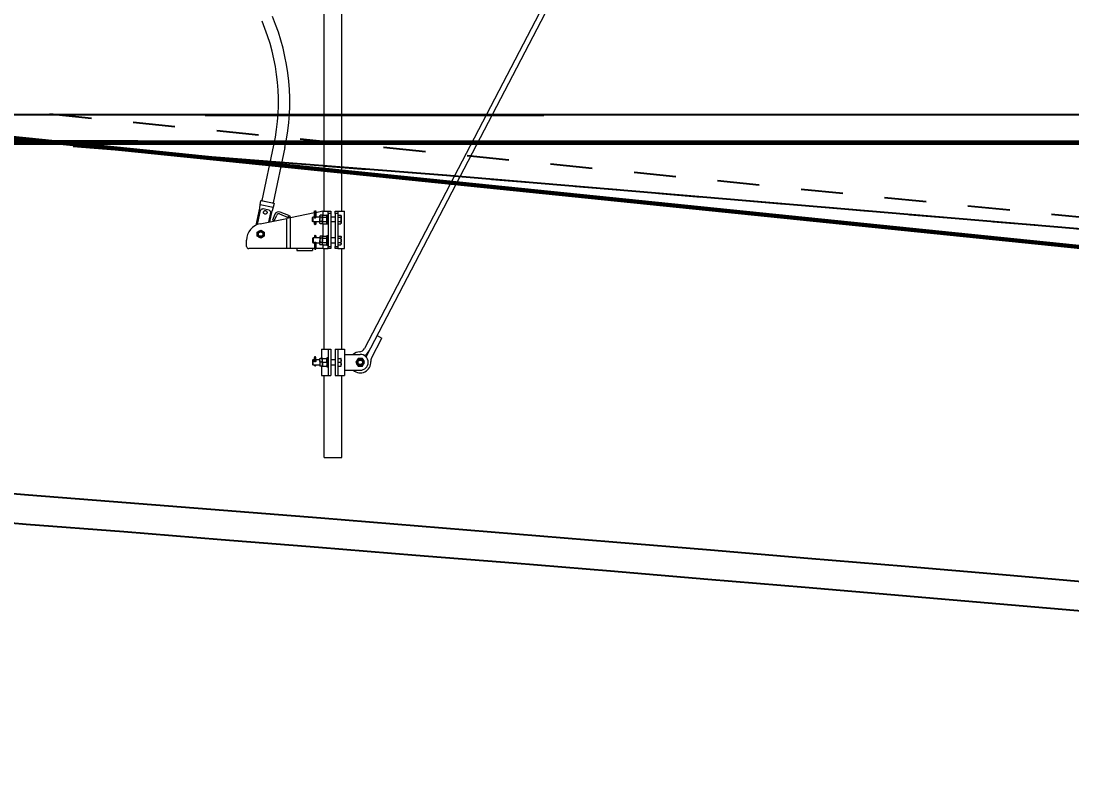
# Model space of a CAD drawing. Header units: millimetres. Extents: x -37020 to 35906, y -101 to 52234.
# Drawn here: x -52.856 to -50.351, y 323.901 to 325.681 of the extents above; entities that cross this region are included whole.
import ezdxf

# ---------------------------------------------------------------- set-up
doc = ezdxf.new("R2010")
doc.units = ezdxf.units.MM
doc.header["$PDMODE"] = 35
doc.header["$PDSIZE"] = 1
for name, pattern in [('CENTROX2', [101.6, 63.5, -12.7, 12.7, -12.7]), ('DASHED2', [0.375, 0.25, -0.125]), ('HIDDEN', [9.525, 6.35, -3.175]), ('TRAZO_Y_PUNTO2', [12.7, 6.35, -3.175, 0, -3.175])]:
    doc.linetypes.add(name, pattern=pattern)
for name, color, linetype in [('Catenaria', 2, 'Continuous'), ('Eje unifilar', 4, 'CENTROX2'), ('ME-RIELES', 240, 'TRAZO_Y_PUNTO2'), ('R10', 240, 'Continuous'), ('unifilar VIAS Ppales', 5, 'DASHED2')]:
    doc.layers.add(name, color=color, linetype=linetype)
doc.styles.add('Romans', font='romans.shx', dxfattribs={"width": 0.8})
doc.styles.get("Standard").update_dxf_attribs({"font": 'arial.ttf'})
doc.dimstyles.get("Standard").update_dxf_attribs({"dimtxt": 0.18, "dimasz": 0.18, "dimexe": 0.18, "dimexo": 0.0625, "dimgap": 0.09, "dimtad": 0, "dimtih": 1, "dimtoh": 1, "dimdec": 4, "dimzin": 0, "dimdsep": 46, "dimtxsty": 'Standard', "dimcen": 0.09, "dimadec": 0, "dimazin": 0, "dimtfac": 1, "dimtdec": 4, "dimtofl": 0, "dimtmove": 0, "dimatfit": 3, "dimfxl": 1, "dimtolj": 1, "dimtzin": 0, "dimarcsym": 0})

# ---------------------------------------------------------------- blocks, each defined once
blk = doc.blocks.new('ménsula móvil OUT G 3.2m')
at = {"color": 251, "linetype": 'Continuous', "lineweight": 15}
for p, q in [((3181.2, -17), (4060.3, -475.1)), ((4077.4, -469.7), (3195.4, -10.1)), ((4029.8, -444.9), (4035.7, -433.7)), ((4083.3, -458.4), (4035.7, -433.7)), ((4093.4, -474.8), (4084.4, -480)), ((4102.4, -480), (4093.4, -474.8)), ((4074.4, -522.7), (4074.4, -485.2)), ((4084.4, -480), (4084.4, -490.4)), ((4084.4, -490.4), (4093.4, -495.6)), ((4093.4, -495.6), (4102.4, -490.4)), ((4102.4, -490.4), (4102.4, -480)), ((4112.4, -522.7), (4112.4, -485.2)), ((3733.5, -536.2), (3733.5, -522.6)), ((3822.4, -522.6), (3733.5, -522.6)), ((3822.4, -536.2), (3822.4, -522.6)), ((4061.7, -545.2), (4061.7, -522.7)), ((4061.7, -522.7), (4125.2, -522.7)), ((4125.2, -545.2), (4125.2, -522.7)), ((3733.5, -528.9), (2687.1, -528.9)), ((3733.5, -538.7), (3733.5, -536.2)), ((3733.5, -538.7), (3738.5, -538.7)), ((3733.5, -545), (3733.5, -538.7)), ((3738.5, -545), (3733.5, -545)), ((3738.5, -538.7), (3817.4, -538.7)), ((3738.5, -538.7), (3738.5, -545)), ((3738.5, -545), (3817.4, -545)), ((3742.6, -531.5), (3744, -530.7)), ((3742.6, -538.7), (3742.6, -531.5)), ((3744, -530.7), (3745.2, -530.7)), ((3745.2, -530.7), (3753, -530.7)), ((3747, -555), (3747, -545)), ((3747.8, -538.7), (3747.8, -531.5)), ((3753, -530.7), (3760.7, -530.7)), ((3758.1, -538.7), (3758.1, -531.5)), ((3759, -545), (3759, -555)), ((3760.7, -530.7), (3762, -530.7)), ((3762, -530.7), (3763.3, -531.5)), ((3763.3, -538.7), (3763.3, -531.5)), ((3794, -530.7), (3792.6, -531.5)), ((3792.6, -538.7), (3792.6, -531.5)), ((3795.2, -530.7), (3794, -530.7)), ((3803, -530.7), (3795.2, -530.7)), ((3797, -545), (3797, -555)), ((3797.8, -538.7), (3797.8, -531.5)), ((3810.7, -530.7), (3803, -530.7)), ((3808.1, -538.7), (3808.1, -531.5)), ((3809, -555), (3809, -545)), ((3812, -530.7), (3810.7, -530.7)), ((3813.3, -531.5), (3812, -530.7)), ((3813.3, -538.7), (3813.3, -531.5)), ((3817.4, -538.7), (3822.4, -538.7)), ((3817.4, -545), (3817.4, -538.7)), ((3822.4, -545), (3817.4, -545)), ((4061.7, -528.9), (3822.4, -528.9)), ((3822.4, -538.7), (3822.4, -536.2)), ((3822.4, -538.7), (3822.4, -545)), ((4061.7, -538.8), (4125.2, -538.8)), ((4061.7, -545.2), (4125.2, -545.2)), ((4088.9, -530.9), (4084.4, -530.9)), ((4084.4, -538.8), (4084.4, -531.7)), ((4087.4, -545.2), (4087.4, -555.2)), ((4097.9, -530.9), (4088.9, -530.9)), ((4093.4, -538.8), (4093.4, -531.7)), ((4102.4, -530.9), (4097.9, -530.9)), ((4099.4, -555.2), (4099.4, -545.2)), ((4102.4, -538.8), (4102.4, -531.7)), ((4320.4, -528.9), (4125.2, -528.9)), ((4320.4, -571.1), (4320.4, -528.9)), ((3733.5, -571.1), (2665.8, -571.1)), ((3733.5, -555), (3738.5, -555)), ((3733.5, -561.4), (3733.5, -555)), ((3733.5, -563.8), (3733.5, -561.4)), ((3738.5, -561.4), (3733.5, -561.4)), ((3733.5, -574.1), (3733.5, -563.8)), ((3742.6, -573.6), (3733.5, -573.6)), ((3733.5, -574.1), (3736.9, -591.2)), ((3738.5, -555), (3817.4, -555)), ((3738.5, -555), (3738.5, -561.4)), ((3738.5, -561.4), (3817.4, -561.4)), ((3764, -561.4), (3741.9, -561.4)), ((3741.9, -564.5), (3741.9, -561.4)), ((3764, -564.5), (3741.9, -564.5)), ((3742.6, -565.3), (3744, -564.5)), ((3742.6, -574.5), (3742.6, -565.3)), ((3744, -575.3), (3742.6, -574.5)), ((3742.6, -576.1), (3744, -575.3)), ((3742.6, -576.1), (3742.6, -580.5)), ((3744, -575.3), (3745.2, -575.3)), ((3745.2, -575.3), (3753, -575.3)), ((3747.8, -574.5), (3747.8, -565.3)), ((3747.8, -576.1), (3747.8, -580.5)), ((3753, -575.3), (3760.7, -575.3)), ((3758.1, -574.5), (3758.1, -565.3)), ((3758.1, -576.1), (3758.1, -580.5)), ((3760.7, -575.3), (3762, -575.3)), ((3762, -564.5), (3763.3, -565.3)), ((3763.3, -574.5), (3762, -575.3)), ((3762, -575.3), (3763.3, -576.1)), ((3763.3, -574.5), (3763.3, -565.3)), ((3792.6, -573.6), (3763.3, -573.6)), ((3763.3, -576.1), (3763.3, -580.5)), ((3764, -561.4), (3764, -564.5)), ((3791.9, -561.4), (3791.9, -564.5)), ((3791.9, -561.4), (3814, -561.4)), ((3791.9, -564.5), (3814, -564.5)), ((3794, -564.5), (3792.6, -565.3)), ((3792.6, -574.5), (3792.6, -565.3)), ((3792.6, -574.5), (3794, -575.3)), ((3794, -575.3), (3792.6, -576.1)), ((3792.6, -576.1), (3792.6, -580.5)), ((3795.2, -575.3), (3794, -575.3)), ((3803, -575.3), (3795.2, -575.3)), ((3797.8, -574.5), (3797.8, -565.3)), ((3797.8, -576.1), (3797.8, -580.5)), ((3810.7, -575.3), (3803, -575.3)), ((3808.1, -574.5), (3808.1, -565.3)), ((3808.1, -576.1), (3808.1, -580.5)), ((3812, -575.3), (3810.7, -575.3)), ((3813.3, -565.3), (3812, -564.5)), ((3812, -575.3), (3813.3, -574.5)), ((3813.3, -576.1), (3812, -575.3)), ((3813.3, -574.5), (3813.3, -565.3)), ((3822.4, -573.6), (3813.3, -573.6)), ((3813.3, -576.1), (3813.3, -580.5)), ((3814, -564.5), (3814, -561.4)), ((3817.4, -555), (3822.4, -555)), ((3817.4, -561.4), (3817.4, -555)), ((3822.4, -561.4), (3817.4, -561.4)), ((3822.4, -555), (3822.4, -561.4)), ((3822.4, -563.8), (3822.4, -561.4)), ((3822.4, -573.6), (3822.4, -563.8)), ((4061.7, -571.1), (3822.4, -571.1)), ((3822.4, -573.6), (3822.4, -591.2)), ((4061.7, -577.6), (4061.7, -555.2)), ((4061.7, -555.2), (4125.2, -555.2)), ((4061.7, -561.5), (4125.2, -561.5)), ((4082.4, -561.5), (4082.4, -564.7)), ((4082.4, -564.7), (4104.5, -564.7)), ((4084.4, -574.7), (4084.4, -565.5)), ((4088.9, -575.5), (4084.4, -575.5)), ((4097.9, -575.5), (4088.9, -575.5)), ((4093.4, -574.7), (4093.4, -565.5)), ((4102.4, -575.5), (4097.9, -575.5)), ((4102.4, -574.7), (4102.4, -565.5)), ((4104.5, -564.7), (4104.5, -561.5)), ((4125.2, -577.6), (4125.2, -555.2)), ((4320.4, -571.1), (4125.2, -571.1)), ((3732.3, -593.8), (3732.3, -591.5)), ((3748.6, -591.2), (3732.6, -591.2)), ((3732.6, -591.2), (3748.6, -591.2)), ((3748.6, -594.1), (3732.6, -594.1)), ((3748.6, -594.1), (3732.6, -594.1)), ((3737.5, -594.1), (3748.8, -651.4)), ((3744, -581.3), (3742.6, -580.5)), ((3745.2, -581.3), (3744, -581.3)), ((3745.2, -581.3), (3753, -581.3)), ((3747, -591.2), (3747, -581.3)), ((3747, -597.7), (3747, -594.1)), ((3759, -597.7), (3747, -597.7)), ((3747.9, -598.7), (3747, -597.7)), ((3758, -598.7), (3747.9, -598.7)), ((3760.7, -581.3), (3753, -581.3)), ((3759, -597.7), (3758, -598.7)), ((3759, -581.3), (3759, -597.7)), ((3759.7, -591.2), (3759, -591.2)), ((3759, -591.2), (3759.7, -591.2)), ((3759.7, -594.1), (3759, -594.1)), ((3759.7, -594.1), (3759, -594.1)), ((3759.8, -591.3), (3759.7, -591.2)), ((3759.7, -591.2), (3759.7, -591.2)), ((3762.5, -591.2), (3759.7, -591.2)), ((3759.7, -591.2), (3762.5, -591.2)), ((3759.7, -594.1), (3759.8, -594)), ((3759.7, -594.1), (3759.7, -594.1)), ((3762.5, -594.1), (3759.7, -594.1)), ((3762.5, -594.1), (3759.7, -594.1)), ((3760, -591.5), (3759.8, -591.3)), ((3759.8, -594), (3760, -593.8)), ((3760.1, -591.7), (3760, -591.5)), ((3760, -593.8), (3760.1, -593.6)), ((3760.2, -591.9), (3760.1, -591.7)), ((3760.1, -593.6), (3760.2, -593.4)), ((3760.2, -592.2), (3760.2, -591.9)), ((3760.3, -592.5), (3760.2, -592.2)), ((3760.2, -593.1), (3760.3, -592.8)), ((3760.2, -593.4), (3760.2, -593.1)), ((3760.3, -592.8), (3760.3, -592.5)), ((3762, -581.3), (3760.7, -581.3)), ((3763.3, -580.5), (3762, -581.3)), ((3762.5, -591.2), (3762.5, -591.2)), ((3764.3, -591.2), (3762.5, -591.2)), ((3762.5, -591.2), (3764.2, -591.2)), ((3762.5, -594.1), (3762.5, -594.1)), ((3764.3, -594.1), (3762.5, -594.1)), ((3764.2, -594.1), (3762.5, -594.1)), ((3791.6, -591.2), (3793.4, -591.2)), ((3791.6, -594.1), (3793.4, -594.1)), ((3793.4, -591.2), (3791.7, -591.2)), ((3791.7, -594.1), (3793.4, -594.1)), ((3792.6, -580.5), (3794, -581.3)), ((3796.2, -591.2), (3793.4, -591.2)), ((3793.4, -591.2), (3796.2, -591.2)), ((3793.4, -591.2), (3793.4, -591.2)), ((3793.4, -594.1), (3796.2, -594.1)), ((3793.4, -594.1), (3796.2, -594.1)), ((3793.4, -594.1), (3793.4, -594.1)), ((3794, -581.3), (3795.2, -581.3)), ((3795.2, -581.3), (3803, -581.3)), ((3795.6, -592.5), (3795.7, -592.2)), ((3795.6, -592.8), (3795.6, -592.5)), ((3795.7, -593.1), (3795.6, -592.8)), ((3795.7, -591.9), (3795.8, -591.7)), ((3795.7, -592.2), (3795.7, -591.9)), ((3795.7, -593.4), (3795.7, -593.1)), ((3795.8, -593.6), (3795.7, -593.4)), ((3795.8, -591.7), (3795.9, -591.5)), ((3795.9, -593.8), (3795.8, -593.6)), ((3795.9, -591.5), (3796.1, -591.3)), ((3796.1, -594), (3795.9, -593.8)), ((3796.1, -591.3), (3796.2, -591.2)), ((3796.2, -594.1), (3796.1, -594)), ((3797, -591.2), (3796.2, -591.2)), ((3796.2, -591.2), (3797, -591.2)), ((3796.2, -591.2), (3796.2, -591.2)), ((3796.2, -594.1), (3797, -594.1)), ((3796.2, -594.1), (3797, -594.1)), ((3796.2, -594.1), (3796.2, -594.1)), ((3797, -581.3), (3797, -597.7)), ((3797, -597.7), (3809, -597.7)), ((3797, -597.7), (3797.9, -598.7)), ((3797.9, -598.7), (3808, -598.7)), ((3810.7, -581.3), (3803, -581.3)), ((3823.3, -591.2), (3807.3, -591.2)), ((3807.3, -591.2), (3823.3, -591.2)), ((3807.3, -594.1), (3823.3, -594.1)), ((3807.3, -594.1), (3823.3, -594.1)), ((3808, -598.7), (3809, -597.7)), ((3809, -591.2), (3809, -581.3)), ((3809, -597.7), (3809, -594.1)), ((3810.7, -581.3), (3812, -581.3)), ((3812, -581.3), (3813.3, -580.5)), ((3822.4, -594.1), (3822.4, -651.4)), ((3822.4, -598.6), (3827.2, -598.6)), ((3823.6, -593.8), (3823.6, -591.5)), ((3827.2, -636.6), (3827.2, -598.6)), ((4061.7, -577.6), (4084.4, -577.6)), ((4080.5, -594), (4080.5, -591.7)), ((4083.8, -591.4), (4081.4, -591.4)), ((4081.4, -594.2), (4083.8, -594.2)), ((4081.7, -591.6), (4081.7, -594)), ((4083.7, -591.6), (4081.7, -591.6)), ((4083.7, -594), (4081.7, -594)), ((4091.7, -591.4), (4083.8, -591.4)), ((4091.7, -591.4), (4083.8, -591.4)), ((4083.7, -591.6), (4083.7, -594)), ((4083.8, -594.2), (4091.7, -594.2)), ((4091.7, -594.2), (4083.8, -594.2)), ((4084, -594), (4084, -591.7)), ((4084.4, -576.3), (4084.4, -580.7)), ((4088.9, -581.5), (4084.4, -581.5)), ((4087.4, -581.5), (4087.4, -591.4)), ((4087.4, -594.2), (4087.4, -597.9)), ((4087.4, -597.9), (4099.4, -597.9)), ((4087.4, -597.9), (4088.4, -598.8)), ((4088.4, -598.8), (4098.5, -598.8)), ((4088.9, -581.5), (4097.9, -581.5)), ((4093.4, -576.3), (4093.4, -580.7)), ((4097.9, -581.5), (4102.4, -581.5)), ((4098.5, -598.8), (4099.4, -597.9)), ((4099.4, -597.9), (4099.4, -581.5)), ((4099.6, -591.4), (4099.4, -591.4)), ((4099.4, -591.4), (4099.6, -591.4)), ((4099.4, -594.2), (4099.6, -594.2)), ((4099.4, -594.2), (4099.6, -594.2)), ((4100.6, -591.4), (4099.6, -591.4)), ((4099.6, -591.4), (4099.6, -591.4)), ((4099.6, -591.4), (4100.6, -591.4)), ((4099.6, -594.2), (4100.6, -594.2)), ((4099.6, -594.2), (4099.6, -594.2)), ((4099.6, -594.2), (4100.6, -594.2)), ((4102.4, -576.3), (4102.4, -580.7)), ((4102.4, -577.6), (4125.2, -577.6)), ((3822.4, -651.4), (3748.8, -651.4)), ((3748.8, -651.4), (3750.5, -660)), ((3822.4, -636.6), (3827.2, -636.6)), ((3822.4, -651.4), (3822.4, -660)), ((3581.4, -664.7), (3713.5, -692.9)), ((3743.8, -655.2), (3735.3, -675.7)), ((3739.7, -677.6), (3748.2, -657)), ((3743.8, -655.2), (3745, -652.4)), ((3748.2, -657), (3743.8, -655.2)), ((3745, -652.4), (3749.4, -654.3)), ((3749.4, -654.3), (3748.2, -657)), ((3822.4, -660), (3750.5, -660)), ((3763.2, -723.8), (3750.5, -660)), ((3822.4, -660), (3822.4, -751)), ((3707.8, -719.3), (3575.8, -691.1)), ((3707.5, -720.7), (3713.8, -691.4)), ((3715, -690.6), (3708.3, -721.9)), ((3715, -690.6), (3723.8, -692.5)), ((3717.1, -723.8), (3723.8, -692.5)), ((3723.8, -692.5), (3732.4, -695.4)), ((3758.6, -701), (3732.4, -695.4)), ((3736.6, -699.3), (3759.3, -704.2)), ((3740.6, -688.5), (3754.6, -694.4)), ((3756.5, -690), (3742.4, -684.1)), ((3754.6, -694.4), (3756.5, -690)), ((3717.1, -723.8), (3708.3, -721.9)), ((3726.1, -724.7), (3717.1, -723.8)), ((3766.3, -733.3), (3726.1, -724.7)), ((3727.8, -716.9), (3727.6, -717.6)), ((3730.7, -703.2), (3727.8, -716.9)), ((3730.8, -702.5), (3730.7, -703.2)), ((3764.9, -729.9), (3731.6, -722.8)), ((3817.4, -756), (3802.4, -756))]:
    blk.add_line(p, q, dxfattribs=at)
for points in [[(3732.4, -695.4), (3732.4, -695.4)], [(3726.1, -724.7), (3726.1, -724.7)]]:
    blk.add_lwpolyline(points, dxfattribs=at)
blk.add_lwpolyline([(3783, -714), (3792.8, -714), (3797.7, -722.5), (3792.8, -731), (3783, -731), (3778.1, -722.5)], close=True, dxfattribs=at)
for centre, radius in [((4093.4, -485.2), 9), ((3787.9, -722.5), 8.5)]:
    blk.add_circle(centre, radius, dxfattribs=at)
at = {"color": 251, "linetype": 'HIDDEN'}
for centre in [(4093.4, -485.2), (3787.9, -722.5)]:
    blk.add_circle(centre, 6, dxfattribs=at)
at = {"color": 251, "linetype": 'Continuous', "lineweight": 15}
for centre, radius, start, end in [((4053.3, -488.4), 15, 4.554, 62.4766), ((4053.3, -488.4), 27.7, 29.3107, 62.4766), ((4093.4, -485.2), 19, 0, 180), ((4090.2, -445.1), 27.7, 242.4766, 249.8366), ((4090.2, -445.1), 15, 242.4766, 274.5933), ((4093.4, -485.2), 25.2, 318.9294, 94.5933), ((4093.4, -485.2), 25.2, 184.554, 221.0706), ((3767.3, -592.7), 5.02, 163.5357, 196.4643), ((3764.2, -591.5), 0.23, 79.0376, 90), ((3764.2, -593.8), 0.23, 270, 280.9624), ((3764, -592.7), 1.45, 280.9624, 79.0376), ((3791.9, -592.7), 1.45, 100.9624, 259.0376), ((3791.7, -591.5), 0.23, 90, 100.9624), ((3791.7, -593.8), 0.23, 259.0376, 270), ((3788.6, -592.7), 5.02, 343.5357, 16.4643), ((4097.8, -592.8), 2.33, 322.408, 37.592), ((4100.4, -592.8), 1.45, 280.9624, 79.0376), ((4100.6, -591.6), 0.23, 79.0376, 90), ((4100.6, -594), 0.23, 270, 280.9624), ((3472.7, -1174.2), 521, 77.9537, 112.9537), ((3744.3, -679.5), 9.76, 157.4159, 247.4159), ((3472.7, -1174.2), 494, 77.9537, 112.9537), ((3714.8, -691.6), 1, 77.9537, 167.9537), ((3744.3, -679.5), 5, 157.4159, 247.4159), ((3708.5, -720.9), 1, 167.9537, 257.9537), ((3802.4, -716), 40, 191.2108, 270), ((3817.4, -751), 5, 270, 0)]:
    blk.add_arc(centre, radius, start, end, dxfattribs=at)
at = {"color": 251, "lineweight": 15}
blk.add_arc((4073.1, -450.5), 21.4, 242.4766, 242.4979, dxfattribs=at)
at = {"color": 251, "linetype": 'Continuous', "lineweight": 15, "extrusion": (0, 0, -1)}
for centre, major_axis, ratio, start_param, end_param in [((3732.7, -592.7), (0, 1.45), 0.534873, -0.637368, -0.191329), ((3730.6, -592.7), (2.89, 0), 0.501149, -0.933429, 0.933429), ((3732.7, -592.7), (0, 1.45), 0.534873, 3.332922, 3.77896), ((3732.6, -591.5), (0, 0.23), 0.534873, -0.191329, 0), ((3732.6, -593.8), (0, 0.23), 0.534873, 3.141593, 3.332922)]:
    blk.add_ellipse(centre, major_axis=major_axis, ratio=ratio, start_param=start_param, end_param=end_param, dxfattribs=at)
at = {"color": 251, "linetype": 'Continuous', "lineweight": 15}
for centre, major_axis, ratio, start_param, end_param in [((3825.4, -592.7), (-2.89, 0), 0.501149, -0.933429, 0.933429), ((3823.2, -592.7), (0, 1.45), 0.534873, -0.637368, -0.191329), ((3823.3, -591.5), (0, 0.23), 0.534873, -0.191329, 0), ((3823.2, -592.7), (0, 1.45), 0.534873, 3.332922, 3.77896), ((3823.3, -593.8), (0, 0.23), 0.534873, 3.141593, 3.332922), ((4081.7, -592.8), (2.12, 0), 0.683289, 1.762125, 2.208164), ((4080.5, -592.8), (0, 1.45), 0.002646, 0.637368, 2.504225), ((4081.7, -592.8), (-2.12, 0), 0.683289, 0.933429, 1.379467), ((4081.4, -591.6), (-0.337, 0), 0.683289, 3.141593, 4.903718), ((4081.4, -594), (-0.337, 0), 0.683289, 1.379467, 3.141593), ((4083.7, -592.8), (0, 1.45), 0.268541, -0.637368, -0.191329), ((4083.8, -591.6), (0, 0.23), 0.268541, -0.191329, 1.570796), ((4083.7, -592.8), (0, 1.45), 0.268541, 3.332922, 3.77896), ((4083.8, -594), (0, 0.23), 0.268541, 1.570796, 3.332922), ((4082.5, -592.8), (2.51, 0), 0.578234, -0.933429, 0.933429)]:
    blk.add_ellipse(centre, major_axis=major_axis, ratio=ratio, start_param=start_param, end_param=end_param, dxfattribs=at)
for points, knots in [([(3745.2, -530.7), (3745.1, -530.7), (3744.8, -530.7), (3744.4, -530.8), (3743.8, -530.9), (3743.2, -531.2), (3742.8, -531.4), (3742.6, -531.5)], [0, 0, 0, 0, 0.070056, 0.300425, 0.53083, 0.765392, 1, 1, 1, 1]), ([(3747.8, -531.5), (3747.5, -531.4), (3747.1, -531.2), (3746.5, -530.9), (3745.8, -530.7), (3745.4, -530.7), (3745.2, -530.7)], [0, 0, 0, 0, 0.2477112, 0.4953655, 0.7477053, 1, 1, 1, 1]), ([(3753, -530.7), (3752.6, -530.7), (3751.9, -530.7), (3750.8, -530.8), (3749.8, -531), (3748.8, -531.2), (3748.1, -531.4), (3747.8, -531.5)], [0, 0, 0, 0, 0.199457, 0.398929, 0.601454, 0.804007, 1, 1, 1, 1]), ([(3758.1, -531.5), (3757.5, -531.3), (3756.5, -531.1), (3755.1, -530.8), (3754.1, -530.7), (3753.3, -530.7), (3753, -530.7)], [0, 0, 0, 0, 0.387945, 0.583937, 0.779906, 1, 1, 1, 1]), ([(3760.7, -530.7), (3760.7, -530.7), (3760.4, -530.7), (3760, -530.8), (3759.4, -530.9), (3758.7, -531.2), (3758.3, -531.4), (3758.1, -531.5)], [0, 0, 0, 0, 0.070056, 0.300425, 0.53083, 0.765392, 1, 1, 1, 1]), ([(3763.3, -531.5), (3763.1, -531.4), (3762.7, -531.2), (3762.1, -530.9), (3761.4, -530.7), (3761, -530.7), (3760.7, -530.7)], [0, 0, 0, 0, 0.247711, 0.495365, 0.747705, 1, 1, 1, 1]), ([(3792.6, -531.5), (3792.8, -531.4), (3793.2, -531.2), (3793.8, -530.9), (3794.5, -530.7), (3794.9, -530.7), (3795.2, -530.7)], [0, 0, 0, 0, 0.247711, 0.495365, 0.747705, 1, 1, 1, 1]), ([(3795.2, -530.7), (3795.2, -530.7), (3795.5, -530.7), (3796, -530.8), (3796.6, -530.9), (3797.2, -531.2), (3797.6, -531.4), (3797.8, -531.5)], [0, 0, 0, 0, 0.070056, 0.300425, 0.53083, 0.765392, 1, 1, 1, 1]), ([(3797.8, -531.5), (3798.4, -531.3), (3799.4, -531.1), (3800.8, -530.8), (3801.8, -530.7), (3802.6, -530.7), (3803, -530.7)], [0, 0, 0, 0, 0.387945, 0.583937, 0.779906, 1, 1, 1, 1]), ([(3803, -530.7), (3803.3, -530.7), (3804, -530.7), (3805.1, -530.8), (3806.1, -531), (3807.1, -531.2), (3807.8, -531.4), (3808.1, -531.5)], [0, 0, 0, 0, 0.199457, 0.398929, 0.601454, 0.804007, 1, 1, 1, 1]), ([(3808.1, -531.5), (3808.4, -531.4), (3808.8, -531.2), (3809.4, -530.9), (3810.1, -530.7), (3810.5, -530.7), (3810.7, -530.7)], [0, 0, 0, 0, 0.2477112, 0.4953655, 0.7477053, 1, 1, 1, 1]), ([(3810.7, -530.7), (3810.8, -530.7), (3811.1, -530.7), (3811.5, -530.8), (3812.1, -530.9), (3812.7, -531.2), (3813.1, -531.4), (3813.3, -531.5)], [0, 0, 0, 0, 0.070056, 0.300425, 0.53083, 0.765392, 1, 1, 1, 1]), ([(4084.4, -531.7), (4084.8, -531.6), (4085.5, -531.3), (4086.6, -531.1), (4087.8, -530.9), (4088.5, -530.9), (4088.9, -530.9)], [0, 0, 0, 0, 0.2472686, 0.4953626, 0.746874, 1, 1, 1, 1]), ([(4084.4, -530.9), (4084.4, -530.9), (4084.4, -530.9), (4084.4, -531), (4084.4, -531.2), (4084.4, -531.4), (4084.4, -531.5), (4084.4, -531.6), (4084.4, -531.7)], [0, 0, 0, 0, 0.19903, 0.398926, 0.601147, 0.803999, 0.901978, 1, 1, 1, 1]), ([(4088.9, -530.9), (4089, -530.9), (4089.5, -530.9), (4090.3, -530.9), (4091.3, -531.1), (4092.4, -531.3), (4093.1, -531.6), (4093.4, -531.7)], [0, 0, 0, 0, 0.070056, 0.299813, 0.530831, 0.765026, 1, 1, 1, 1]), ([(4093.4, -531.7), (4093.8, -531.6), (4094.5, -531.3), (4095.6, -531.1), (4096.8, -530.9), (4097.5, -530.9), (4097.9, -530.9)], [0, 0, 0, 0, 0.2472686, 0.4953626, 0.746874, 1, 1, 1, 1]), ([(4097.9, -530.9), (4098, -530.9), (4098.5, -530.9), (4099.3, -530.9), (4100.3, -531.1), (4101.4, -531.3), (4102.1, -531.6), (4102.4, -531.7)], [0, 0, 0, 0, 0.0700556, 0.2998126, 0.5308313, 0.7650256, 1, 1, 1, 1]), ([(4102.4, -531.7), (4102.4, -531.6), (4102.4, -531.4), (4102.4, -531.2), (4102.4, -531), (4102.4, -530.9), (4102.4, -530.9), (4102.4, -530.9)], [0, 0, 0, 0, 0.195992, 0.395337, 0.59523, 0.797179, 1, 1, 1, 1]), ([(3742.6, -565.3), (3742.8, -565.2), (3743.2, -565), (3743.8, -564.7), (3744.5, -564.6), (3744.9, -564.5), (3745.2, -564.5)], [0, 0, 0, 0, 0.247269, 0.495363, 0.746874, 1, 1, 1, 1]), ([(3742.6, -574.5), (3742.8, -574.6), (3743.2, -574.9), (3743.8, -575.1), (3744.5, -575.3), (3744.9, -575.3), (3745.2, -575.3)], [0, 0, 0, 0, 0.247269, 0.495363, 0.746874, 1, 1, 1, 1]), ([(3742.6, -576.1), (3742.8, -576), (3743.3, -575.7), (3744, -575.5), (3744.7, -575.3), (3745, -575.3), (3745.2, -575.3)], [0, 0, 0, 0, 0.257198, 0.62627, 0.81314, 1, 1, 1, 1]), ([(3745.2, -564.5), (3745.2, -564.5), (3745.6, -564.5), (3746, -564.6), (3746.6, -564.8), (3747.1, -565), (3747.5, -565.2), (3747.8, -565.3)], [0, 0, 0, 0, 0.070059, 0.376588, 0.530821, 0.683101, 1, 1, 1, 1]), ([(3745.2, -575.3), (3745.2, -575.3), (3745.5, -575.3), (3746, -575.3), (3746.6, -575.1), (3747.2, -574.8), (3747.6, -574.6), (3747.8, -574.5)], [0, 0, 0, 0, 0.070056, 0.299813, 0.530831, 0.765026, 1, 1, 1, 1]), ([(3745.2, -575.3), (3745.4, -575.3), (3746, -575.4), (3746.8, -575.6), (3747.4, -576), (3747.8, -576.1)], [0, 0, 0, 0, 0.268407, 0.632373, 1, 1, 1, 1]), ([(3747.8, -565.3), (3748.2, -565.2), (3749, -565), (3750.3, -564.7), (3751.6, -564.6), (3752.5, -564.5), (3753, -564.5)], [0, 0, 0, 0, 0.247269, 0.495363, 0.746874, 1, 1, 1, 1]), ([(3747.8, -574.5), (3748.2, -574.6), (3749, -574.9), (3750.3, -575.1), (3751.6, -575.3), (3752.5, -575.3), (3753, -575.3)], [0, 0, 0, 0, 0.247269, 0.495363, 0.746874, 1, 1, 1, 1]), ([(3753, -575.3), (3752.8, -575.3), (3752.3, -575.3), (3751.4, -575.4), (3750.2, -575.6), (3749, -575.8), (3748.2, -576), (3747.8, -576.1)], [0, 0, 0, 0, 0.0700556, 0.2998126, 0.5308313, 0.7650256, 1, 1, 1, 1]), ([(3753, -564.5), (3753.1, -564.5), (3753.6, -564.5), (3754.5, -564.6), (3755.7, -564.8), (3757, -565), (3757.8, -565.2), (3758.1, -565.3)], [0, 0, 0, 0, 0.070056, 0.299813, 0.530831, 0.765026, 1, 1, 1, 1]), ([(3753, -575.3), (3753.1, -575.3), (3753.6, -575.3), (3754.5, -575.3), (3755.7, -575.1), (3757, -574.8), (3757.8, -574.6), (3758.1, -574.5)], [0, 0, 0, 0, 0.070056, 0.299813, 0.530831, 0.765026, 1, 1, 1, 1]), ([(3758.1, -576.1), (3757.7, -576), (3756.9, -575.8), (3755.6, -575.5), (3754.3, -575.4), (3753.4, -575.3), (3753, -575.3)], [0, 0, 0, 0, 0.247711, 0.495365, 0.747705, 1, 1, 1, 1]), ([(3758.1, -565.3), (3758.4, -565.2), (3758.9, -564.9), (3759.6, -564.7), (3760.3, -564.5), (3760.6, -564.5), (3760.7, -564.5)], [0, 0, 0, 0, 0.257198, 0.62627, 0.81314, 1, 1, 1, 1]), ([(3758.1, -574.5), (3758.4, -574.6), (3758.9, -574.9), (3759.6, -575.2), (3760.3, -575.3), (3760.6, -575.3), (3760.7, -575.3)], [0, 0, 0, 0, 0.257198, 0.62627, 0.81314, 1, 1, 1, 1]), ([(3760.7, -575.3), (3760.7, -575.3), (3760.4, -575.3), (3760, -575.4), (3759.4, -575.6), (3758.7, -575.8), (3758.3, -576), (3758.1, -576.1)], [0, 0, 0, 0, 0.070056, 0.300425, 0.53083, 0.765392, 1, 1, 1, 1]), ([(3760.7, -564.5), (3761, -564.5), (3761.5, -564.6), (3762.4, -564.8), (3763, -565.2), (3763.3, -565.3)], [0, 0, 0, 0, 0.268407, 0.632373, 1, 1, 1, 1]), ([(3760.7, -575.3), (3761, -575.3), (3761.5, -575.3), (3762.4, -575), (3763, -574.7), (3763.3, -574.5)], [0, 0, 0, 0, 0.268407, 0.632373, 1, 1, 1, 1]), ([(3763.3, -576.1), (3763.1, -576), (3762.7, -575.8), (3762.1, -575.5), (3761.4, -575.4), (3761, -575.3), (3760.7, -575.3)], [0, 0, 0, 0, 0.247269, 0.495363, 0.746874, 1, 1, 1, 1]), ([(3795.2, -564.5), (3794.9, -564.5), (3794.4, -564.6), (3793.5, -564.8), (3792.9, -565.2), (3792.6, -565.3)], [0, 0, 0, 0, 0.268407, 0.632373, 1, 1, 1, 1]), ([(3795.2, -575.3), (3794.9, -575.3), (3794.4, -575.3), (3793.5, -575), (3792.9, -574.7), (3792.6, -574.5)], [0, 0, 0, 0, 0.268407, 0.632373, 1, 1, 1, 1]), ([(3792.6, -576.1), (3792.8, -576), (3793.2, -575.8), (3793.8, -575.5), (3794.5, -575.4), (3794.9, -575.3), (3795.2, -575.3)], [0, 0, 0, 0, 0.247269, 0.495363, 0.746874, 1, 1, 1, 1]), ([(3797.8, -565.3), (3797.5, -565.2), (3797, -564.9), (3796.3, -564.7), (3795.7, -564.5), (3795.3, -564.5), (3795.2, -564.5)], [0, 0, 0, 0, 0.257198, 0.62627, 0.81314, 1, 1, 1, 1]), ([(3797.8, -574.5), (3797.5, -574.6), (3797, -574.9), (3796.3, -575.2), (3795.7, -575.3), (3795.3, -575.3), (3795.2, -575.3)], [0, 0, 0, 0, 0.257198, 0.62627, 0.81314, 1, 1, 1, 1]), ([(3795.2, -575.3), (3795.2, -575.3), (3795.5, -575.3), (3796, -575.4), (3796.6, -575.6), (3797.2, -575.8), (3797.6, -576), (3797.8, -576.1)], [0, 0, 0, 0, 0.070056, 0.300425, 0.53083, 0.765392, 1, 1, 1, 1]), ([(3803, -564.5), (3802.8, -564.5), (3802.3, -564.5), (3801.4, -564.6), (3800.2, -564.8), (3799, -565), (3798.2, -565.2), (3797.8, -565.3)], [0, 0, 0, 0, 0.070056, 0.299813, 0.530831, 0.765026, 1, 1, 1, 1]), ([(3803, -575.3), (3802.8, -575.3), (3802.3, -575.3), (3801.4, -575.3), (3800.2, -575.1), (3799, -574.8), (3798.2, -574.6), (3797.8, -574.5)], [0, 0, 0, 0, 0.070056, 0.299813, 0.530831, 0.765026, 1, 1, 1, 1]), ([(3797.8, -576.1), (3798.2, -576), (3799, -575.8), (3800.3, -575.5), (3801.6, -575.4), (3802.5, -575.3), (3803, -575.3)], [0, 0, 0, 0, 0.247711, 0.495365, 0.747705, 1, 1, 1, 1]), ([(3808.1, -565.3), (3807.7, -565.2), (3806.9, -565), (3805.6, -564.7), (3804.3, -564.6), (3803.4, -564.5), (3803, -564.5)], [0, 0, 0, 0, 0.247269, 0.495363, 0.746874, 1, 1, 1, 1]), ([(3808.1, -574.5), (3807.7, -574.6), (3806.9, -574.9), (3805.6, -575.1), (3804.3, -575.3), (3803.4, -575.3), (3803, -575.3)], [0, 0, 0, 0, 0.247269, 0.495363, 0.746874, 1, 1, 1, 1]), ([(3803, -575.3), (3803.1, -575.3), (3803.6, -575.3), (3804.5, -575.4), (3805.7, -575.6), (3807, -575.8), (3807.8, -576), (3808.1, -576.1)], [0, 0, 0, 0, 0.0700556, 0.2998126, 0.5308313, 0.7650256, 1, 1, 1, 1]), ([(3810.7, -564.5), (3810.7, -564.5), (3810.4, -564.5), (3809.9, -564.6), (3809.4, -564.8), (3808.8, -565), (3808.4, -565.2), (3808.1, -565.3)], [0, 0, 0, 0, 0.070059, 0.376588, 0.530821, 0.683101, 1, 1, 1, 1]), ([(3810.7, -575.3), (3810.7, -575.3), (3810.4, -575.3), (3810, -575.3), (3809.4, -575.1), (3808.7, -574.8), (3808.3, -574.6), (3808.1, -574.5)], [0, 0, 0, 0, 0.070056, 0.299813, 0.530831, 0.765026, 1, 1, 1, 1]), ([(3810.7, -575.3), (3810.5, -575.3), (3810, -575.4), (3809.1, -575.6), (3808.5, -576), (3808.1, -576.1)], [0, 0, 0, 0, 0.268407, 0.632373, 1, 1, 1, 1]), ([(3813.3, -565.3), (3813.1, -565.2), (3812.7, -565), (3812.1, -564.7), (3811.4, -564.6), (3811, -564.5), (3810.7, -564.5)], [0, 0, 0, 0, 0.247269, 0.495363, 0.746874, 1, 1, 1, 1]), ([(3813.3, -574.5), (3813.1, -574.6), (3812.7, -574.9), (3812.1, -575.1), (3811.4, -575.3), (3811, -575.3), (3810.7, -575.3)], [0, 0, 0, 0, 0.247269, 0.495363, 0.746874, 1, 1, 1, 1]), ([(3813.3, -576.1), (3813.1, -576), (3812.6, -575.7), (3811.9, -575.5), (3811.2, -575.3), (3810.9, -575.3), (3810.7, -575.3)], [0, 0, 0, 0, 0.257198, 0.62627, 0.81314, 1, 1, 1, 1]), ([(4088.9, -564.7), (4088.8, -564.7), (4088.2, -564.7), (4087.4, -564.8), (4086.5, -564.9), (4085.6, -565.1), (4084.9, -565.3), (4084.4, -565.5)], [0, 0, 0, 0, 0.070059, 0.376588, 0.530821, 0.683101, 1, 1, 1, 1]), ([(4084.4, -565.5), (4084.4, -565.4), (4084.4, -565.2), (4084.4, -564.9), (4084.4, -564.7), (4084.4, -564.7), (4084.4, -564.7)], [0, 0, 0, 0, 0.2472686, 0.4953626, 0.746874, 1, 1, 1, 1]), ([(4088.9, -575.5), (4088.8, -575.5), (4088.4, -575.5), (4087.6, -575.4), (4086.5, -575.3), (4085.5, -575), (4084.8, -574.8), (4084.4, -574.7)], [0, 0, 0, 0, 0.070056, 0.299813, 0.530831, 0.765026, 1, 1, 1, 1]), ([(4084.4, -574.7), (4084.4, -574.8), (4084.4, -575), (4084.4, -575.3), (4084.4, -575.5), (4084.4, -575.5), (4084.4, -575.5)], [0, 0, 0, 0, 0.247269, 0.495363, 0.746874, 1, 1, 1, 1]), ([(4088.9, -575.5), (4088.5, -575.5), (4087.6, -575.5), (4086, -575.8), (4085, -576.1), (4084.4, -576.3)], [0, 0, 0, 0, 0.268407, 0.632373, 1, 1, 1, 1]), ([(4084.4, -575.5), (4084.4, -575.5), (4084.4, -575.5), (4084.4, -575.6), (4084.4, -575.7), (4084.4, -576), (4084.4, -576.2), (4084.4, -576.3)], [0, 0, 0, 0, 0.070056, 0.299813, 0.530831, 0.765026, 1, 1, 1, 1]), ([(4093.4, -565.5), (4093.1, -565.4), (4092.3, -565.2), (4091.2, -564.9), (4090.1, -564.7), (4089.3, -564.7), (4088.9, -564.7)], [0, 0, 0, 0, 0.247269, 0.495363, 0.746874, 1, 1, 1, 1]), ([(4093.4, -574.7), (4093.1, -574.8), (4092.3, -575), (4091.2, -575.3), (4090.1, -575.5), (4089.3, -575.5), (4088.9, -575.5)], [0, 0, 0, 0, 0.247269, 0.495363, 0.746874, 1, 1, 1, 1]), ([(4093.4, -576.3), (4093, -576.2), (4092.1, -575.9), (4090.9, -575.6), (4089.8, -575.5), (4089.2, -575.5), (4088.9, -575.5)], [0, 0, 0, 0, 0.257198, 0.626269, 0.812787, 1, 1, 1, 1]), ([(4093.4, -565.5), (4093.6, -565.4), (4094, -565.3), (4094.9, -565.1), (4095.9, -564.8), (4097.1, -564.7), (4097.6, -564.7), (4097.9, -564.7)], [0, 0, 0, 0, 0.128559, 0.257217, 0.626279, 0.812792, 1, 1, 1, 1]), ([(4093.4, -574.7), (4093.6, -574.7), (4094, -574.9), (4094.9, -575.1), (4095.9, -575.3), (4097.1, -575.5), (4097.6, -575.5), (4097.9, -575.5)], [0, 0, 0, 0, 0.128559, 0.257217, 0.626279, 0.812792, 1, 1, 1, 1]), ([(4093.4, -576.3), (4093.8, -576.2), (4094.5, -576), (4095.6, -575.7), (4096.8, -575.5), (4097.5, -575.5), (4097.9, -575.5)], [0, 0, 0, 0, 0.247269, 0.495363, 0.746874, 1, 1, 1, 1]), ([(4097.9, -564.7), (4098.1, -564.7), (4098.5, -564.7), (4099.5, -564.8), (4100.8, -565), (4101.9, -565.3), (4102.4, -565.5)], [0, 0, 0, 0, 0.134092, 0.268456, 0.632398, 1, 1, 1, 1]), ([(4097.9, -575.5), (4098.1, -575.5), (4098.5, -575.5), (4099.5, -575.4), (4100.8, -575.2), (4101.9, -574.9), (4102.4, -574.7)], [0, 0, 0, 0, 0.134092, 0.268456, 0.632398, 1, 1, 1, 1]), ([(4097.9, -575.5), (4098, -575.5), (4098.5, -575.5), (4099.3, -575.6), (4100.3, -575.7), (4101.4, -576), (4102.1, -576.2), (4102.4, -576.3)], [0, 0, 0, 0, 0.070056, 0.299813, 0.530831, 0.765026, 1, 1, 1, 1]), ([(4102.4, -564.7), (4102.4, -564.7), (4102.4, -564.7), (4102.4, -564.8), (4102.4, -564.9), (4102.4, -565.2), (4102.4, -565.4), (4102.4, -565.5)], [0, 0, 0, 0, 0.0700556, 0.2998126, 0.5308313, 0.7650256, 1, 1, 1, 1]), ([(4102.4, -575.5), (4102.4, -575.5), (4102.4, -575.5), (4102.4, -575.4), (4102.4, -575.3), (4102.4, -575), (4102.4, -574.8), (4102.4, -574.7)], [0, 0, 0, 0, 0.070059, 0.376588, 0.530821, 0.683101, 1, 1, 1, 1]), ([(4102.4, -576.3), (4102.4, -576.2), (4102.4, -576), (4102.4, -575.7), (4102.4, -575.5), (4102.4, -575.5), (4102.4, -575.5)], [0, 0, 0, 0, 0.247269, 0.495363, 0.746874, 1, 1, 1, 1]), ([(3742.6, -580.5), (3742.7, -580.6), (3742.9, -580.7), (3743.4, -581), (3744, -581.2), (3744.7, -581.3), (3745, -581.3), (3745.2, -581.3)], [0, 0, 0, 0, 0.12856, 0.257217, 0.62628, 0.813145, 1, 1, 1, 1]), ([(3745.2, -581.3), (3745.4, -581.3), (3746, -581.3), (3746.8, -581), (3747.4, -580.7), (3747.8, -580.5)], [0, 0, 0, 0, 0.268407, 0.632373, 1, 1, 1, 1]), ([(3747.2, -594.1), (3747.2, -594.1), (3747.2, -594.2), (3747.3, -594.3), (3747.4, -594.5), (3747.5, -594.6), (3747.7, -594.7), (3747.8, -594.7), (3748, -594.6), (3748.2, -594.5), (3748.4, -594.3), (3748.6, -594.1), (3748.7, -593.9), (3748.9, -593.6), (3749, -593.3), (3749, -593), (3749.1, -592.6), (3749, -592.3), (3749, -592), (3748.9, -591.7), (3748.7, -591.4), (3748.6, -591.2), (3748.4, -591), (3748.2, -590.8), (3748, -590.7), (3747.8, -590.6), (3747.7, -590.6), (3747.5, -590.7), (3747.4, -590.8), (3747.3, -591), (3747.2, -591.1), (3747.2, -591.2), (3747.2, -591.2)], [0, 0, 0, 0, 0.003682, 0.039936, 0.076077, 0.113337, 0.148204, 0.184166, 0.217713, 0.25221, 0.286234, 0.321161, 0.356766, 0.393373, 0.429418, 0.466605, 0.501023, 0.536512, 0.56981, 0.604018, 0.638396, 0.673681, 0.709667, 0.746706, 0.782399, 0.81923, 0.85327, 0.888331, 0.92188, 0.956338, 0.991139, 1, 1, 1, 1]), ([(3753, -581.3), (3752.8, -581.3), (3752.3, -581.3), (3751.4, -581.3), (3750.2, -581.1), (3749, -580.8), (3748.2, -580.6), (3747.8, -580.5)], [0, 0, 0, 0, 0.0700556, 0.2998126, 0.5308313, 0.7650256, 1, 1, 1, 1]), ([(3758.1, -580.5), (3757.7, -580.6), (3756.9, -580.9), (3755.6, -581.1), (3754.3, -581.3), (3753.4, -581.3), (3753, -581.3)], [0, 0, 0, 0, 0.247269, 0.495363, 0.746874, 1, 1, 1, 1]), ([(3760.7, -581.3), (3760.7, -581.3), (3760.4, -581.3), (3760, -581.3), (3759.4, -581.1), (3758.7, -580.8), (3758.3, -580.6), (3758.1, -580.5)], [0, 0, 0, 0, 0.070056, 0.299813, 0.530831, 0.765026, 1, 1, 1, 1]), ([(3763.3, -580.5), (3763.1, -580.6), (3762.7, -580.9), (3762.1, -581.1), (3761.4, -581.3), (3761, -581.3), (3760.7, -581.3)], [0, 0, 0, 0, 0.247269, 0.495363, 0.746874, 1, 1, 1, 1]), ([(3792.6, -580.5), (3792.8, -580.6), (3793.2, -580.9), (3793.8, -581.1), (3794.5, -581.3), (3794.9, -581.3), (3795.2, -581.3)], [0, 0, 0, 0, 0.247269, 0.495363, 0.746874, 1, 1, 1, 1]), ([(3795.2, -581.3), (3795.2, -581.3), (3795.5, -581.3), (3796, -581.3), (3796.6, -581.1), (3797.2, -580.8), (3797.6, -580.6), (3797.8, -580.5)], [0, 0, 0, 0, 0.070056, 0.299813, 0.530831, 0.765026, 1, 1, 1, 1]), ([(3797.8, -580.5), (3798.2, -580.6), (3799, -580.9), (3800.3, -581.1), (3801.6, -581.3), (3802.5, -581.3), (3803, -581.3)], [0, 0, 0, 0, 0.247269, 0.495363, 0.746874, 1, 1, 1, 1]), ([(3803, -581.3), (3803.1, -581.3), (3803.6, -581.3), (3804.5, -581.3), (3805.7, -581.1), (3807, -580.8), (3807.8, -580.6), (3808.1, -580.5)], [0, 0, 0, 0, 0.0700556, 0.2998126, 0.5308313, 0.7650256, 1, 1, 1, 1]), ([(3808.7, -594.1), (3808.7, -594.1), (3808.7, -594.2), (3808.6, -594.3), (3808.5, -594.5), (3808.4, -594.6), (3808.2, -594.7), (3808.1, -594.7), (3807.9, -594.6), (3807.7, -594.5), (3807.5, -594.3), (3807.3, -594.1), (3807.2, -593.9), (3807, -593.6), (3806.9, -593.3), (3806.9, -593), (3806.8, -592.6), (3806.9, -592.3), (3806.9, -592), (3807, -591.7), (3807.2, -591.4), (3807.3, -591.2), (3807.5, -591), (3807.7, -590.8), (3807.9, -590.7), (3808.1, -590.6), (3808.2, -590.6), (3808.4, -590.7), (3808.5, -590.8), (3808.6, -591), (3808.7, -591.1), (3808.7, -591.2), (3808.7, -591.2)], [0, 0, 0, 0, 0.003682, 0.039936, 0.076077, 0.113337, 0.148204, 0.184166, 0.217713, 0.25221, 0.286234, 0.321161, 0.356766, 0.393373, 0.429418, 0.466605, 0.501023, 0.536512, 0.56981, 0.604018, 0.638396, 0.673681, 0.709667, 0.746706, 0.782399, 0.81923, 0.85327, 0.888331, 0.92188, 0.956338, 0.991139, 1, 1, 1, 1]), ([(3810.7, -581.3), (3810.5, -581.3), (3810, -581.3), (3809.1, -581), (3808.5, -580.7), (3808.1, -580.5)], [0, 0, 0, 0, 0.268407, 0.632373, 1, 1, 1, 1]), ([(3813.3, -580.5), (3813.2, -580.6), (3813, -580.7), (3812.5, -581), (3811.9, -581.2), (3811.2, -581.3), (3810.9, -581.3), (3810.7, -581.3)], [0, 0, 0, 0, 0.12856, 0.257217, 0.62628, 0.813145, 1, 1, 1, 1]), ([(4088.9, -581.5), (4088.5, -581.5), (4087.6, -581.4), (4086, -581.2), (4085, -580.9), (4084.4, -580.7)], [0, 0, 0, 0, 0.268407, 0.632373, 1, 1, 1, 1]), ([(4084.4, -581.5), (4084.4, -581.5), (4084.4, -581.5), (4084.4, -581.4), (4084.4, -581.3), (4084.4, -581), (4084.4, -580.8), (4084.4, -580.7)], [0, 0, 0, 0, 0.070056, 0.299813, 0.530831, 0.765026, 1, 1, 1, 1]), ([(4093.4, -580.7), (4093.2, -580.7), (4092.9, -580.9), (4091.9, -581.1), (4090.9, -581.3), (4089.8, -581.5), (4089.2, -581.5), (4088.9, -581.5)], [0, 0, 0, 0, 0.1285596, 0.257217, 0.6262796, 0.8131452, 1, 1, 1, 1]), ([(4089.3, -591.4), (4089.3, -591.4), (4089.4, -591.3), (4089.5, -591.1), (4089.7, -591), (4090, -590.9), (4090.3, -590.8), (4090.6, -590.8), (4090.9, -590.9), (4091.1, -591), (4091.4, -591.1), (4091.7, -591.3), (4091.9, -591.6), (4092.1, -591.8), (4092.2, -592.2), (4092.3, -592.5), (4092.3, -592.7), (4092.3, -592.8)], [0, 0, 0, 0, 0.007353, 0.079304, 0.153361, 0.224729, 0.298371, 0.366432, 0.436535, 0.503615, 0.572511, 0.642094, 0.713546, 0.785744, 0.860107, 0.929006, 1, 1, 1, 1]), ([(4092.3, -592.8), (4092.3, -592.9), (4092.3, -593.1), (4092.2, -593.5), (4092.1, -593.8), (4091.9, -594), (4091.7, -594.3), (4091.4, -594.5), (4091.2, -594.7), (4090.9, -594.8), (4090.6, -594.8), (4090.3, -594.8), (4090, -594.8), (4089.8, -594.7), (4089.5, -594.5), (4089.4, -594.4), (4089.3, -594.3), (4089.3, -594.2)], [0, 0, 0, 0, 0.068185, 0.138424, 0.206589, 0.276604, 0.347191, 0.419719, 0.492019, 0.56656, 0.636312, 0.708255, 0.775366, 0.84438, 0.912446, 0.982318, 1, 1, 1, 1]), ([(4093.4, -580.7), (4093.9, -580.8), (4094.6, -581.1), (4095.6, -581.3), (4096.6, -581.4), (4097.4, -581.5), (4097.9, -581.5)], [0, 0, 0, 0, 0.3298121, 0.4953835, 0.6598535, 1, 1, 1, 1]), ([(4097.9, -581.5), (4098, -581.5), (4098.5, -581.5), (4099.3, -581.4), (4100.3, -581.3), (4101.4, -581), (4102.1, -580.8), (4102.4, -580.7)], [0, 0, 0, 0, 0.070056, 0.299813, 0.530831, 0.765026, 1, 1, 1, 1]), ([(4102.4, -580.7), (4102.4, -580.8), (4102.4, -581), (4102.4, -581.3), (4102.4, -581.5), (4102.4, -581.5), (4102.4, -581.5)], [0, 0, 0, 0, 0.247269, 0.495363, 0.746874, 1, 1, 1, 1]), ([(3730.8, -702.5), (3731.1, -702), (3731.6, -700.9), (3733.1, -699.7), (3734.8, -699.1), (3736, -699.3), (3736.6, -699.3)], [0, 0, 0, 0, 0.241903, 0.5, 0.758093, 1, 1, 1, 1]), ([(3731.6, -722.8), (3731, -722.6), (3729.9, -722.3), (3728.5, -721), (3727.7, -719.4), (3727.6, -718.2), (3727.6, -717.6)], [0, 0, 0, 0, 0.241907, 0.499997, 0.758092, 1, 1, 1, 1]), ([(3740.2, -712.4), (3740, -712.9), (3739.7, -714), (3738.4, -715.2), (3736.9, -715.8), (3735.2, -715.8), (3733.6, -715.1), (3732.4, -713.9), (3731.8, -712.3), (3731.9, -711.2), (3731.9, -710.6)], [0, 0, 0, 0, 0.125, 0.249999, 0.375001, 0.500001, 0.625002, 0.750001, 0.874997, 1, 1, 1, 1]), ([(3731.9, -710.6), (3732.1, -710.1), (3732.4, -709), (3733.7, -707.8), (3735.3, -707.2), (3737, -707.2), (3738.5, -707.9), (3739.7, -709.1), (3740.4, -710.7), (3740.3, -711.8), (3740.2, -712.4)], [0, 0, 0, 0, 0.125001, 0.25, 0.375, 0.500001, 0.625, 0.750001, 0.875002, 1, 1, 1, 1])]:
    blk.add_open_spline(points, degree=3, knots=knots, dxfattribs=at)
blk = doc.blocks.new('enlace tol')
at = {"layer": 'Eje unifilar'}
blk.add_line((20986.3, -46117.8, -11480), (6097.6, -44628.9, -11480), dxfattribs=at)
at = {"layer": 'Eje unifilar', "color": 8}
blk.add_arc((35949.3, 253882.2, -11480), 300000, 264.289287, 270, dxfattribs=at)
blk = doc.blocks.new('*D248')
at = {"layer": 'Defpoints', "color": 0, "transparency": 16777216}
for p in [(-63.5531, 326.5044), (-17.5612, 322.408), (-17.6234, 321.8002)]:
    blk.add_point(p, dxfattribs=at)
at = {"layer": 'Catenaria', "color": 3, "linetype": 'Continuous', "transparency": 16777216, "insert": (-37.6719, 324.8447), "char_height": 0.5, "attachment_point": 5, "rotation": 354.1521, "style": 'Romans'}
blk.add_mtext('\\A1;46.17', dxfattribs=at)

msp = doc.modelspace()

# ---------------------------------------------------------------- linework, layer by layer
at = {"layer": 'Catenaria', "color": 1, "linetype": 'Continuous', "ltscale": 7}
msp.add_line((-52.4175, 325.4568), (-51.6098, 325.4568), dxfattribs=at)
at = {"layer": 'Catenaria', "linetype": 'Continuous', "const_width": 0.01, "elevation": -11.48}
msp.add_lwpolyline([(-83.1449, 328.4957), (-17.6234, 321.8002), (3.6992, 319.6213)], dxfattribs=at)
at = {"layer": 'ME-RIELES', "color": 8, "ltscale": 0.1, "const_width": 0.01, "elevation": 0.2291}
msp.add_lwpolyline([(-342.3687, 325.4056), (58.431, 325.3871)], dxfattribs=at)
at = {"layer": 'unifilar VIAS Ppales', "color": 251, "linetype": 'Continuous', "ltscale": 10}
for p, q in [((-45.3397, 325.4572, -11.48), (-72.8215, 325.458, -11.48)), ((-45.3397, 325.3873, -11.48), (-72.8215, 325.3882, -11.48))]:
    msp.add_line(p, q, dxfattribs=at)
at = {"layer": 'unifilar VIAS Ppales', "color": 251, "linetype": 'Continuous', "ltscale": 10, "elevation": -11.48}
for points in [[(-3.1824, 322.9035, -0.024862), (-32.944, 324.3879), (-46.167, 325.7102, 0.024923), (-76.1091, 327.2037)], [(-3.1825, 322.8337, -0.024862), (-32.951, 324.3184), (-46.174, 325.6407, 0.024923), (-76.1091, 327.1338)], [(-3.1827, 321.1576, -0.024862), (-33.1176, 322.6506), (-46.3407, 323.973, 0.024923), (-76.1091, 325.4577)], [(-3.1827, 321.0877, -0.024862), (-33.1246, 322.5811), (-46.3477, 323.9035, 0.024923), (-76.1091, 325.3879)]]:
    msp.add_lwpolyline(points, format="xyb", dxfattribs=at)
at = {"layer": 'unifilar VIAS Ppales', "ltscale": 10, "elevation": -11.48}
msp.add_lwpolyline([(-3.1826, 321.9956, -0.024862), (-33.0343, 323.4845), (-46.2573, 324.8069, 0.024923), (-76.1091, 326.2958)], format="xyb", dxfattribs=at)

# ---------------------------------------------------------------- block references
at = {"xscale": 0.001, "yscale": 0.001, "zscale": 0.001, "rotation": 270}
msp.add_blockref('ménsula móvil OUT G 3.2m', (-51.5623, 328.9612), dxfattribs=at)
at = {"layer": 'R10', "linetype": 'Continuous', "xscale": 0.001, "yscale": 0.001, "zscale": 0.001, "rotation": 180}
msp.add_blockref('enlace tol', (-40.1597, 280.178), dxfattribs=at)

# ---------------------------------------------------------------- dimensions: what is measured, and where the dimension line sits
at = {"layer": 'Catenaria', "linetype": 'Continuous'}
dim = msp.add_linear_dim(base=(-17.5612, 322.408), p1=(-63.5531, 326.5044, -11.48), p2=(-17.6234, 321.8002), angle=354.1521, dimstyle='Standard', override={"dimscale": 0.1, "dimtxt": 5, "dimasz": 2.5, "dimexe": 1, "dimexo": 1, "dimgap": 1.25, "dimtad": 1, "dimtih": 0, "dimtoh": 0, "dimdec": 2, "dimzin": 1, "dimtxsty": 'Romans', "dimcen": 1, "dimse1": 1, "dimse2": 1, "dimsd1": 1, "dimsd2": 1, "dimclrd": 2, "dimclre": 1, "dimclrt": 3, "dimaunit": 1, "dimadec": 3, "dimtdec": 2, "dimtix": 1, "dimtofl": 1, "dimatfit": 0, "dimtzin": 8}, dxfattribs=at)
dim.commit()
dim.dimension.update_dxf_attribs({"geometry": '*D248', "text_midpoint": (-37.7101, 324.4716), "dimtype": 161})

doc.saveas('drawing.dxf')
